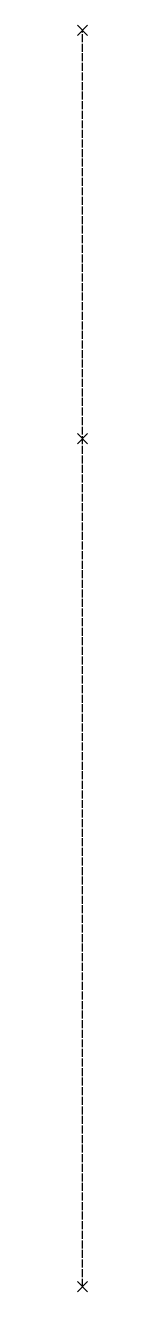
# Model space of a CAD drawing. Header units: millimetres. Extents: x -1 to 1, y -136 to 66.
import ezdxf

# ---------------------------------------------------------------- set-up
doc = ezdxf.new("R2010")
doc.units = ezdxf.units.MM
doc.header["$PDMODE"] = 3
doc.header["$PDSIZE"] = 0.8
doc.linetypes.add('DASHED', pattern=[1.524, 1.27, -0.254])
for name, color, linetype in [('FIXING_CENTRES', 3, 'Continuous'), ('REFERENCE', 8, 'DASHED'), ('SPINDLE_CENTRE', 1, 'Continuous')]:
    doc.layers.add(name, color=color, linetype=linetype)

msp = doc.modelspace()

# ---------------------------------------------------------------- linework, layer by layer
at = {"layer": 'FIXING_CENTRES'}
for p in [(0, 65), (0, -135)]:
    msp.add_point(p, dxfattribs=at)
at = {"layer": 'REFERENCE'}
msp.add_line((0, -135), (0, 65), dxfattribs=at)
at = {"layer": 'SPINDLE_CENTRE'}
msp.add_point((0, 0), dxfattribs=at)

doc.saveas('drawing.dxf')
